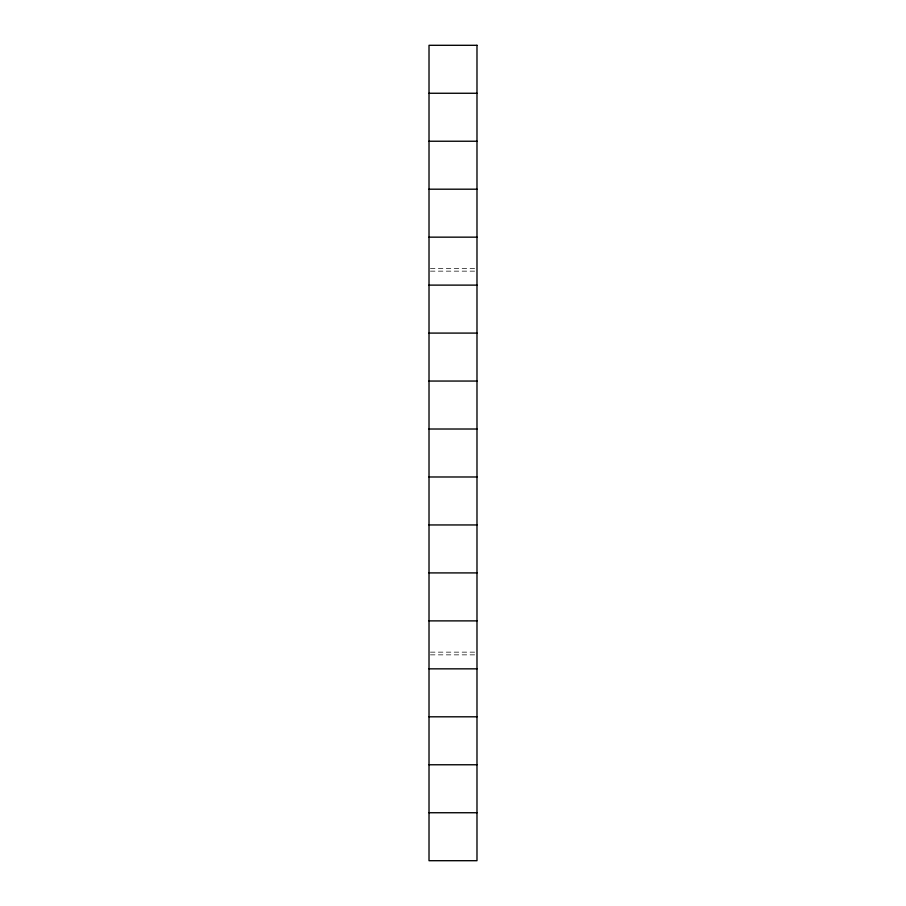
<?xml version="1.0" encoding="UTF-8"?>
<svg xmlns="http://www.w3.org/2000/svg" width="906" height="906" viewBox="0 0 906 906"><rect width="100%" height="100%" fill="white"/><g stroke="black" fill="none" stroke-linecap="round" stroke-linejoin="round"><path stroke-width="0.68" stroke-dasharray="4.53 3.4" d="M430.429 268.436L476.986 268.436M430.429 271.143L476.986 271.143M430.429 652.15L475.571 652.15M430.429 654.857L476.986 654.857"/><path stroke-width="1.36" d="M429.014 93.261L476.986 93.261M429.014 141.234L476.986 141.234M429.014 189.195L476.986 189.195M429.014 237.157L476.986 237.157M429.014 285.118L476.986 285.118M429.014 333.091L476.986 333.091M429.014 381.052L476.986 381.052M429.014 429.014L476.986 429.014M429.014 476.986L476.986 476.986M429.014 524.948L476.986 524.948M429.014 572.909L476.986 572.909M429.014 620.882L476.986 620.882M429.014 668.843L476.986 668.843M429.014 716.805L476.986 716.805M429.014 764.766L476.986 764.766M429.014 812.739L476.986 812.739M476.986 45.3L429.014 45.3L429.014 860.7L476.986 860.7L476.986 45.3"/></g></svg>
